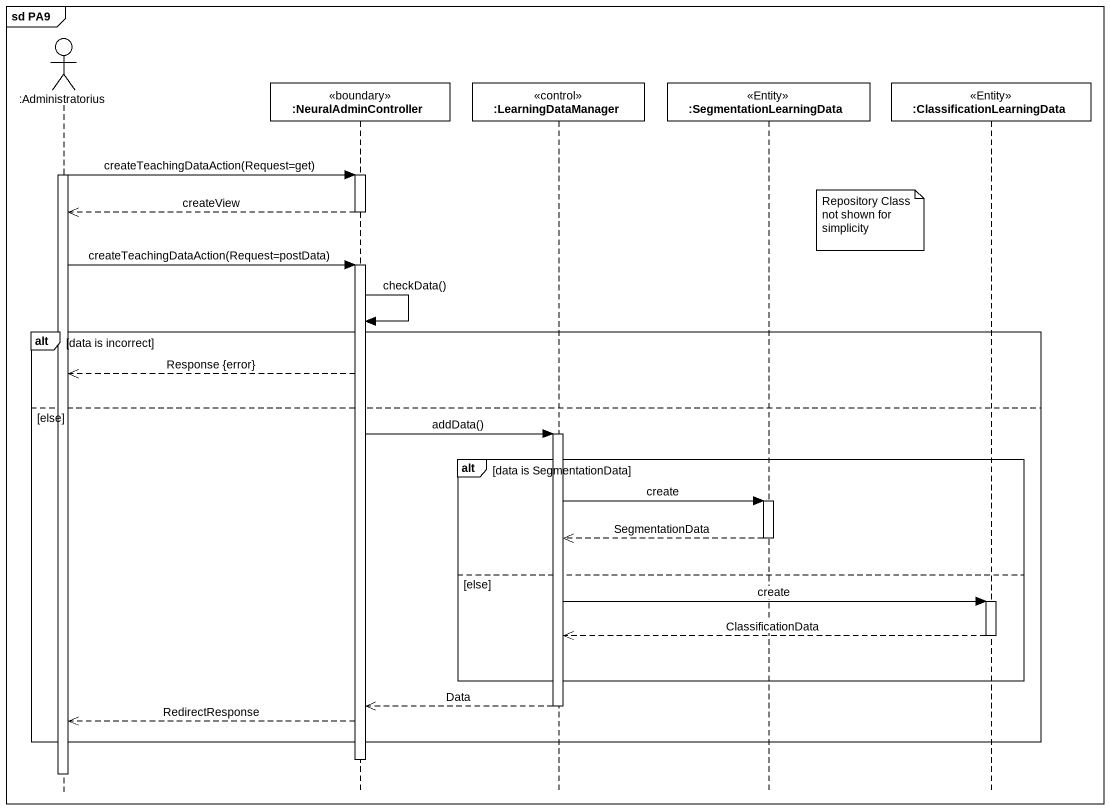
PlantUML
@startuml
mainframe sd PA9
hide footbox
actor ":Administratorius" as Administratorius
participant ":NeuralAdminController" as NeuralAdminController <<boundary>>
participant ":LearningDataManager" as LearningDataManager <<control>>
participant ":SegmentationLearningData" as SegmentationLearningData <<Entity>>
participant ":ClassificationLearningData" as ClassificationLearningData <<Entity>>

activate Administratorius
Administratorius -> NeuralAdminController : createTeachingDataAction(Request=get)
activate NeuralAdminController
NeuralAdminController -->> Administratorius : createView
deactivate NeuralAdminController
note right of SegmentationLearningData : Repository Class not shown for simplicity
Administratorius -> NeuralAdminController : createTeachingDataAction(Request=postData)
activate NeuralAdminController
NeuralAdminController -> NeuralAdminController : checkData()
alt data is incorrect
  NeuralAdminController -->> Administratorius : Response {error}
else else
  NeuralAdminController -> LearningDataManager : addData()
  activate LearningDataManager
  alt data is SegmentationData
    LearningDataManager -> SegmentationLearningData : create
    activate SegmentationLearningData
    SegmentationLearningData -->> LearningDataManager : SegmentationData
    deactivate SegmentationLearningData
  else else
    LearningDataManager -> ClassificationLearningData : create
    activate ClassificationLearningData
    ClassificationLearningData -->> LearningDataManager : ClassificationData
    deactivate ClassificationLearningData
  end
  LearningDataManager -->> NeuralAdminController : Data
  deactivate LearningDataManager
  NeuralAdminController -->> Administratorius : RedirectResponse
end
deactivate NeuralAdminController
deactivate Administratorius
@enduml
